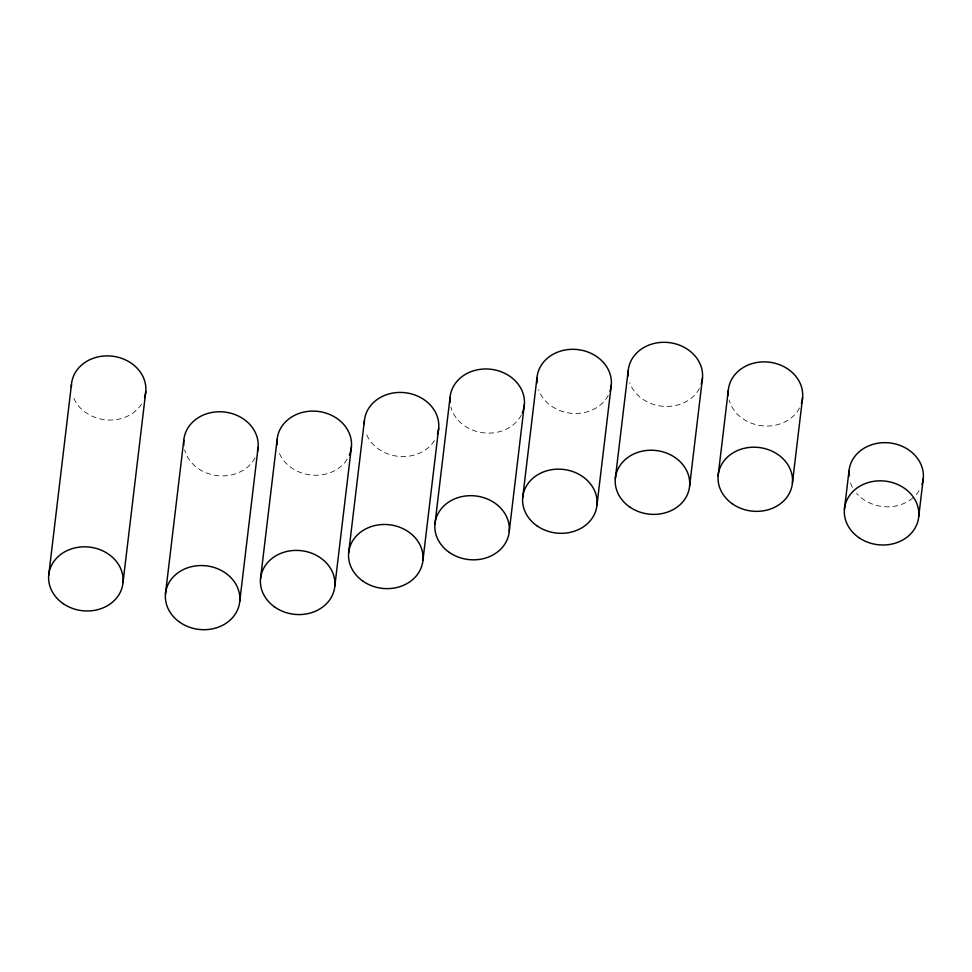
<?xml version="1.0" encoding="UTF-8"?>
<svg xmlns="http://www.w3.org/2000/svg" width="972" height="972" viewBox="0 0 972 972"><rect width="100%" height="100%" fill="white"/><g stroke="black" fill="none" stroke-linecap="round" stroke-linejoin="round"><path stroke-width="0.73" stroke-dasharray="4.86 3.65" d="M141.56 404A37.337 32.003 6.8 0 1 105.122 419.783A37.337 32.003 6.8 0 1 73.009 396.272M255.041 457.848A37.337 32.003 6.8 0 1 217.436 475.648A37.337 32.003 6.8 0 1 184.631 449.915M347.198 459.221A37.337 32.003 6.8 0 1 310.761 474.992A37.337 32.003 6.8 0 1 278.648 451.494M434.472 440.547A37.337 32.003 6.8 0 1 398.022 456.318A37.337 32.003 6.8 0 1 365.922 432.807M521.296 415.056A37.337 32.003 6.8 0 1 483.692 432.856A37.337 32.003 6.8 0 1 450.887 407.122M608.229 395.397A37.337 32.003 6.8 0 1 571.949 413.319A37.337 32.003 6.8 0 1 538.524 389.687M699.427 388.399A37.337 32.003 6.8 0 1 663.147 406.32A37.337 32.003 6.8 0 1 629.71 382.689M799.543 407.973A37.337 32.003 6.8 0 1 761.939 425.76A37.337 32.003 6.8 0 1 729.146 400.027M919.075 490.763A37.337 32.003 6.8 0 1 916.256 494.566M912.817 497.943A37.337 32.003 6.8 0 1 856.587 493.339M852.444 487.361A37.337 32.003 6.8 0 1 849.832 480.812"/><path stroke-width="1.46" d="M48.709 575.29L71.478 384.353M123.019 582.52L145.788 391.582M165.447 594.001L183.793 440.219M239.768 601.231L258.102 447.448M260.508 578.875L277.117 439.575M334.818 586.104L351.427 446.804M348.632 552.934L364.378 420.888M422.954 560.164L438.7 428.117M434.934 524.139L450.048 397.427M509.243 531.368L524.358 404.656M522.693 497.628L536.981 377.768M597.002 504.857L611.291 384.997M615.312 478.686L628.179 370.769M689.622 485.915L702.489 377.999M718.126 475.673L728.295 390.343M792.435 482.902L802.605 397.572M844.425 509.304L848.981 471.116M918.734 516.533L923.291 478.346M71.369 387.208A37.337 32.003 6.8 0 1 113.469 356.323A37.337 32.003 6.8 0 1 144.512 397.73M183.817 445.37A37.337 32.003 6.8 0 1 223.135 411.897A37.337 32.003 6.8 0 1 257.459 451.397M277.142 444.714A37.337 32.003 6.8 0 1 319.108 411.545A37.337 32.003 6.8 0 1 349.349 455.103M364.281 423.743A37.337 32.003 6.8 0 1 406.369 392.87A37.337 32.003 6.8 0 1 437.424 434.265M450.072 402.578A37.337 32.003 6.8 0 1 492.039 369.409A37.337 32.003 6.8 0 1 522.28 412.966M537.006 382.919A37.337 32.003 6.8 0 1 577.647 349.58A37.337 32.003 6.8 0 1 610.027 391.145M628.204 375.909A37.337 32.003 6.8 0 1 668.845 342.569A37.337 32.003 6.8 0 1 701.213 384.147M728.32 395.483A37.337 32.003 6.8 0 1 768.961 362.143A37.337 32.003 6.8 0 1 801.341 403.72M849.006 476.256A37.337 32.003 6.8 0 1 889.647 442.928A37.337 32.003 6.8 0 1 922.027 484.493M63.204 603.648A37.337 32.003 6.8 0 0 122.812 584.221A37.337 32.003 6.8 0 0 71.576 548.84A37.337 32.003 6.8 0 0 63.204 603.648M179.942 622.359A37.337 32.003 6.8 0 0 239.562 602.932A37.337 32.003 6.8 0 0 188.325 567.563A37.337 32.003 6.8 0 0 179.942 622.359M275.003 607.233A37.337 32.003 6.8 0 0 334.611 587.805A37.337 32.003 6.8 0 0 283.374 552.424A37.337 32.003 6.8 0 0 275.003 607.233M363.127 581.292A37.337 32.003 6.8 0 0 422.747 561.865A37.337 32.003 6.8 0 0 371.511 526.496A37.337 32.003 6.8 0 0 363.127 581.292M449.428 552.497A37.337 32.003 6.8 0 0 509.036 533.069A37.337 32.003 6.8 0 0 457.8 497.7A37.337 32.003 6.8 0 0 449.428 552.497M537.188 525.986A37.337 32.003 6.8 0 0 596.796 506.558A37.337 32.003 6.8 0 0 545.559 471.177A37.337 32.003 6.8 0 0 537.188 525.986M629.795 507.044A37.337 32.003 6.8 0 0 689.415 487.616A37.337 32.003 6.8 0 0 638.179 452.247A37.337 32.003 6.8 0 0 629.795 507.044M732.621 504.018A37.337 32.003 6.8 0 0 792.229 484.603A37.337 32.003 6.8 0 0 740.992 449.222A37.337 32.003 6.8 0 0 732.621 504.018M858.92 537.662A37.337 32.003 6.8 0 0 918.54 518.234A37.337 32.003 6.8 0 0 867.291 482.853A37.337 32.003 6.8 0 0 858.92 537.662"/></g></svg>
